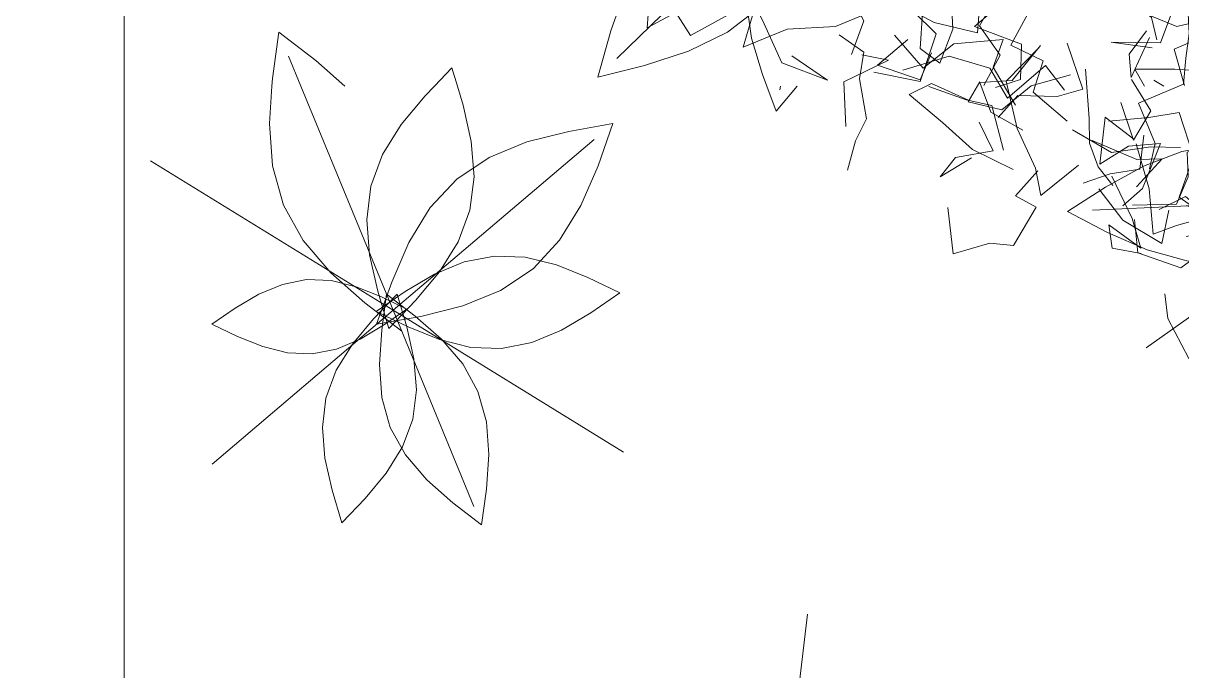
# Model space of a CAD drawing. Header units: metres. Extents: x 0 to 46.1, y -33.1 to 1.9.
# Drawn here: x 40.71 to 41.743, y -20.522 to -19.944 of the extents above; entities that cross this region are included whole.
import ezdxf

# ---------------------------------------------------------------- set-up
doc = ezdxf.new("R2010")
doc.units = ezdxf.units.M
doc.header["$LTSCALE"] = 0.02
doc.layers.add('AB_EXT_MASSIF', color=8, linetype='Continuous', lineweight=9)
doc.layers.add('BLOC_FEUILLAGE', color=7, linetype='Continuous', lineweight=13)
doc.layers.add('ARCHIBOOKS_ARBRE', color=7, linetype='Continuous')
doc.layers.add('CONTEXT', color=7, linetype='Continuous', lineweight=13, true_color=0x787878)

# ---------------------------------------------------------------- blocks, each defined once
blk = doc.blocks.new('AB_ALPHA_11ed163862f4b453')
at = {"layer": 'BLOC_FEUILLAGE', "color": 8, "lineweight": 13, "true_color": 0x878787, "transparency": 33554585}
for points in [[(-2.6293, 0.2392), (-2.6941, 0.1809), (-2.7442, 0.1844), (-2.8412, 0.1912), (-2.8409, 0.2524), (-2.9131, 0.258), (-2.8773, 0.3056)], [(-2.6468, 0.2777), (-2.6804, 0.1994), (-2.6894, 0.1238), (-2.7036, 0.029), (-2.6395, -0.0587), (-2.6764, 0.0303)], [(-2.481, 0.0175), (-2.5593, 0.0324), (-2.653, 0.0854), (-2.7572, 0.1055), (-2.7011, 0.1531), (-2.6845, 0.2058), (-2.6566, 0.1255)], [(-2.4603, 0.1662), (-2.4894, 0.1069), (-2.4995, 0.0082), (-2.5634, -0.0395)], [(-2.5625, 0.0118), (-2.5373, -0.0502), (-2.578, -0.0949), (-2.6133, -0.1784), (-2.6606, -0.206), (-2.7114, -0.2514)], [(-2.2236, -0.0944), (-2.325, -0.0698), (-2.3804, -0.0484), (-2.4274, -0.1122), (-2.4085, -0.1637), (-2.3431, -0.1155), (-2.2896, -0.0239)], [(-2.543, -0.1002), (-2.4678, -0.1737), (-2.3796, -0.104), (-2.3951, -0.0348), (-2.37, -0.0801), (-2.3011, -0.1525), (-2.2482, -0.0833)], [(-2.5444, -0.0528), (-2.5013, -0.0956), (-2.6107, -0.0816), (-2.6617, -0.1675)], [(-2.4598, -0.0559), (-2.4461, -0.1525), (-2.3592, -0.144), (-2.2616, -0.1959), (-2.3138, -0.2352), (-2.3181, -0.3335)], [(-2.4394, -0.08), (-2.5277, -0.0912), (-2.4655, -0.1709), (-2.4119, -0.134)], [(-2.3536, -0.2586), (-2.2864, -0.2219), (-2.2892, -0.1416), (-2.2441, -0.119)], [(-2.1897, -0.1221), (-2.2994, -0.1369), (-2.233, -0.2266), (-2.2777, -0.2919), (-2.3343, -0.2766)], [(-2.2085, -0.365), (-2.2138, -0.2965), (-2.3246, -0.3106), (-2.3216, -0.2336), (-2.3829, -0.1616), (-2.4859, -0.1314)], [(-2.157, -0.1632), (-2.2544, -0.2159), (-2.2125, -0.2846), (-2.269, -0.331), (-2.2412, -0.4265)], [(-1.9742, -0.383), (-1.9575, -0.3347), (-1.9828, -0.2567), (-1.9722, -0.1715), (-1.8977, -0.2176), (-1.9441, -0.1653)], [(-2.3997, -0.2673), (-2.4487, -0.1911), (-2.5041, -0.1843), (-2.4759, -0.2772), (-2.4523, -0.3645), (-2.4005, -0.4513)], [(-2.4576, -0.1933), (-2.4041, -0.2637), (-2.363, -0.3055), (-2.3949, -0.4034)], [(-2.3566, -0.247), (-2.4029, -0.2701), (-2.3493, -0.3263), (-2.2657, -0.3169), (-2.1786, -0.3436)], [(-2.2051, -0.2548), (-2.3062, -0.2774), (-2.3432, -0.3792), (-2.3572, -0.4758), (-2.3806, -0.5337), (-2.2731, -0.5228)], [(-2.3344, -0.3894), (-2.3725, -0.3168), (-2.3572, -0.2481), (-2.2946, -0.2832), (-2.1991, -0.2528)], [(-2.1467, -0.2807), (-2.1731, -0.3855), (-2.2301, -0.3683), (-2.302, -0.3189), (-2.3658, -0.3356)], [(-1.9927, -0.3928), (-2.0627, -0.3318), (-1.9715, -0.3936), (-1.8976, -0.3391), (-1.8518, -0.2971), (-1.7999, -0.282), (-1.8351, -0.3835)], [(-1.7517, -0.354), (-1.7742, -0.3058), (-1.7601, -0.3551), (-1.845, -0.4101), (-1.9211, -0.3824), (-1.9703, -0.3115)], [(-2.4065, -0.3217), (-2.4153, -0.3925), (-2.4938, -0.3591), (-2.5464, -0.3763), (-2.4641, -0.3788)], [(-2.2341, -0.6023), (-2.2385, -0.5499), (-2.2258, -0.495), (-2.1968, -0.4485), (-2.1433, -0.3515)], [(-1.8765, -0.3591), (-1.906, -0.4108), (-1.9424, -0.4526), (-1.9783, -0.4985), (-2.0861, -0.4796), (-2.1035, -0.5755), (-2.1451, -0.6156)], [(-1.9854, -0.3701), (-2.0684, -0.4222), (-2.0435, -0.3768), (-1.9826, -0.3539)], [(-2.1178, -0.4571), (-2.1399, -0.5425), (-2.0717, -0.5085), (-2.0701, -0.4267)], [(-1.7742, -0.4825), (-1.8209, -0.4407), (-1.818, -0.4927), (-1.8693, -0.4986), (-1.8751, -0.4353), (-1.9536, -0.4214), (-1.978, -0.5024)], [(-2.3565, -0.484), (-2.4282, -0.5032), (-2.4035, -0.5496), (-2.4925, -0.5938), (-2.5335, -0.5607), (-2.6154, -0.5361), (-2.5693, -0.4429)], [(-2.2417, -0.4495), (-2.196, -0.5392), (-2.1155, -0.5758), (-2.0613, -0.6134)], [(-2.1384, -0.5414), (-2.1652, -0.4648), (-2.2323, -0.5468), (-2.1568, -0.5475), (-2.0937, -0.5812), (-2.1818, -0.6442), (-2.2395, -0.6522)], [(-2.0826, -0.8067), (-2.1238, -0.7051), (-2.0476, -0.6463), (-2.0207, -0.5462), (-2.0837, -0.5189), (-2.1632, -0.4772)], [(-2.1913, -0.6338), (-2.1092, -0.6122), (-2.1571, -0.583), (-2.2179, -0.493)], [(-2.2859, -0.5618), (-2.2244, -0.5775), (-2.1636, -0.6046), (-2.1148, -0.5458)], [(-2.1396, -0.5528), (-2.1698, -0.6527), (-2.2179, -0.7424), (-2.1633, -0.7545), (-2.0865, -0.7784), (-2.1205, -0.7292), (-2.079, -0.7827)], [(-2.224, -0.5836), (-2.2379, -0.6876), (-2.2577, -0.7534), (-2.2888, -0.6712), (-2.3114, -0.7186), (-2.2636, -0.7638)], [(-2.2639, -0.5913), (-2.2568, -0.6794), (-2.2123, -0.7701), (-2.1591, -0.7168)], [(-2.2205, -0.663), (-2.1374, -0.7146), (-2.0821, -0.6775), (-2.0544, -0.63), (-1.9932, -0.6483)], [(-2.0317, -0.8411), (-2.1348, -0.8352), (-2.2061, -0.8388), (-2.2689, -0.7585), (-2.2345, -0.6923)], [(-2.1582, -0.7868), (-2.079, -0.8181), (-2.111, -0.7115), (-2.176, -0.7033)], [(-2.1507, -0.896), (-2.1501, -0.9607), (-2.162, -1.0681), (-2.2519, -1.064), (-2.3019, -1.0184), (-2.2925, -0.9175), (-2.2681, -0.8681)]]:
    blk.add_lwpolyline(points, dxfattribs=at)

msp = doc.modelspace()

# ---------------------------------------------------------------- linework, layer by layer
at = {"layer": 'AB_EXT_MASSIF', "lineweight": 9, "true_color": 0x606060, "transparency": 33554597}
for points in [[(41.4349, -19.7855), (41.4233, -19.8268), (41.4095, -19.8657), (41.3914, -19.9003), (41.3679, -19.9291), (41.3383, -19.9519), (41.3033, -19.9689), (41.264, -19.9816), (41.2224, -19.992), (41.234, -19.9507), (41.2478, -19.9118), (41.2659, -19.8773), (41.2894, -19.8484), (41.319, -19.8257), (41.354, -19.8086), (41.3933, -19.7959), (41.4349, -19.7855)], [(41.3731, -20), (41.3693, -19.9896), (41.3597, -19.9571), (41.355, -19.9255), (41.3567, -19.895), (41.3654, -19.8657), (41.3804, -19.8375), (41.4003, -19.8101), (41.4229, -19.7833)], [(41.42, -19.8), (41.2394, -19.9755)], [(40.9318, -20), (40.9322, -19.9933), (40.9379, -19.9519), (40.971, -19.9773), (40.9968, -20)], [(40.9577, -20), (40.9467, -19.9733)], [(41.0769, -20), (41.0924, -19.9838), (41.0972, -20)], [(41.7101, -20), (41.7015, -19.9849), (41.7371, -19.9849), (41.7715, -19.9872), (41.8032, -19.9938), (41.8174, -20)], [(41.7275, -20), (41.7185, -19.9948)], [(41.0477, -20.2187), (41.0146, -20.1933), (40.9844, -20.1667), (40.9597, -20.1379), (40.9421, -20.1062), (40.9322, -20.0712), (40.9295, -20.0334), (40.9318, -20)], [(41.04, -20.2), (40.9577, -20)], [(41.0361, -20.2163), (41.0262, -20.1831), (41.0189, -20.1506), (41.0164, -20.1192), (41.0201, -20.0893), (41.0305, -20.0611), (41.0471, -20.0344), (41.0685, -20.0088), (41.0769, -20)], [(41.0972, -20), (41.1023, -20.017), (41.1095, -20.0495), (41.1121, -20.0809), (41.1084, -20.1107), (41.098, -20.139), (41.0814, -20.1657), (41.06, -20.1913), (41.0361, -20.2163)], [(41.4004, -20), (41.3815, -20.0225), (41.3731, -20)], [(41.3854, -20), (41.3848, -20.0034)], [(41.0252, -20.2125), (41.0386, -20.1748), (41.0539, -20.1394), (41.0728, -20.1083), (41.0966, -20.0829), (41.1255, -20.0636), (41.1592, -20.0498), (41.1966, -20.0404), (41.236, -20.0333), (41.2227, -20.0711), (41.2074, -20.1065), (41.1884, -20.1375), (41.1647, -20.163), (41.1357, -20.1823), (41.102, -20.1961), (41.0646, -20.2055), (41.0252, -20.2125)], [(41.04, -20.2), (41.2191, -20.0477)], [(41.9195, -20.0991), (41.8856, -20.1209), (41.8517, -20.1397), (41.8174, -20.1527), (41.7829, -20.1583), (41.7479, -20.1559), (41.7126, -20.146), (41.6771, -20.1305), (41.6414, -20.1119), (41.6753, -20.0901), (41.7092, -20.0713), (41.7435, -20.0583), (41.778, -20.0527), (41.813, -20.0551), (41.8482, -20.0649), (41.8838, -20.0805), (41.9195, -20.0991)], [(41.04, -20.2), (40.8234, -20.0666)], [(41.9, -20.1), (41.6637, -20.1108)], [(41.9, -20.1), (41.7117, -20.2336)], [(41.0248, -20.2012), (41.0507, -20.1833), (41.0769, -20.1678), (41.1033, -20.1568), (41.1303, -20.1516), (41.1577, -20.1526), (41.1855, -20.1595), (41.2137, -20.1708), (41.2421, -20.1845), (41.2161, -20.2024), (41.19, -20.2179), (41.1635, -20.2289), (41.1366, -20.2341), (41.1092, -20.2331), (41.0813, -20.2262), (41.0532, -20.2149), (41.0248, -20.2012)], [(41.0522, -20.1991), (41.0314, -20.2134), (41.0105, -20.2258), (40.9893, -20.2346), (40.9678, -20.2388), (40.9458, -20.2379), (40.9236, -20.2324), (40.901, -20.2233), (40.8783, -20.2124), (40.8991, -20.1981), (40.92, -20.1857), (40.9412, -20.1769), (40.9627, -20.1727), (40.9846, -20.1735), (41.0069, -20.179), (41.0295, -20.1881), (41.0522, -20.1991)], [(41.0435, -20.1857), (41.0521, -20.2148), (41.0585, -20.2434), (41.0607, -20.2709), (41.0575, -20.2971), (41.0484, -20.3219), (41.0338, -20.3453), (41.015, -20.3678), (40.994, -20.3897), (40.9854, -20.3606), (40.979, -20.3321), (40.9768, -20.3045), (40.98, -20.2783), (40.9891, -20.2535), (41.0037, -20.2301), (41.0225, -20.2076), (41.0435, -20.1857)], [(41.0341, -20.1856), (41.0596, -20.2052), (41.0829, -20.2257), (41.102, -20.2479), (41.1156, -20.2724), (41.1232, -20.2994), (41.1253, -20.3286), (41.1232, -20.3596), (41.1188, -20.3915), (41.0932, -20.3719), (41.07, -20.3514), (41.0509, -20.3291), (41.0373, -20.3046), (41.0297, -20.2777), (41.0276, -20.2484), (41.0297, -20.2175), (41.0341, -20.1856)], [(41.04, -20.2), (40.8784, -20.3374)], [(41.04, -20.2), (41.112, -20.375)], [(41.04, -20.2), (41.2454, -20.3265)], [(41.38, -20.72), (41.4096, -20.4712)]]:
    msp.add_lwpolyline(points, dxfattribs=at)
at = {"layer": 'CONTEXT'}
msp.add_lwpolyline([(36.2, -20.9), (36.2, -19.4), (36.5, -19.4), (39.3, -19.4), (39.3, -14.9), (39.3, -13), (40.8, -13), (40.8, -19.4), (40.8, -19.4), (40.8, -20.9), (40.8, -20.9), (40.8, -21), (39.3, -21), (39.3, -20.9), (37.7, -20.9), (37.7, -25), (36.2, -25), (36.2, -20.9)], close=True, dxfattribs=at)

# ---------------------------------------------------------------- block references
at = {"layer": 'ARCHIBOOKS_ARBRE', "transparency": 33554687, "xscale": 0.4, "yscale": 0.4, "rotation": 33}
msp.add_blockref('AB_ALPHA_11ed163862f4b453', (42.3, -19.4), dxfattribs=at)

doc.saveas('drawing.dxf')
